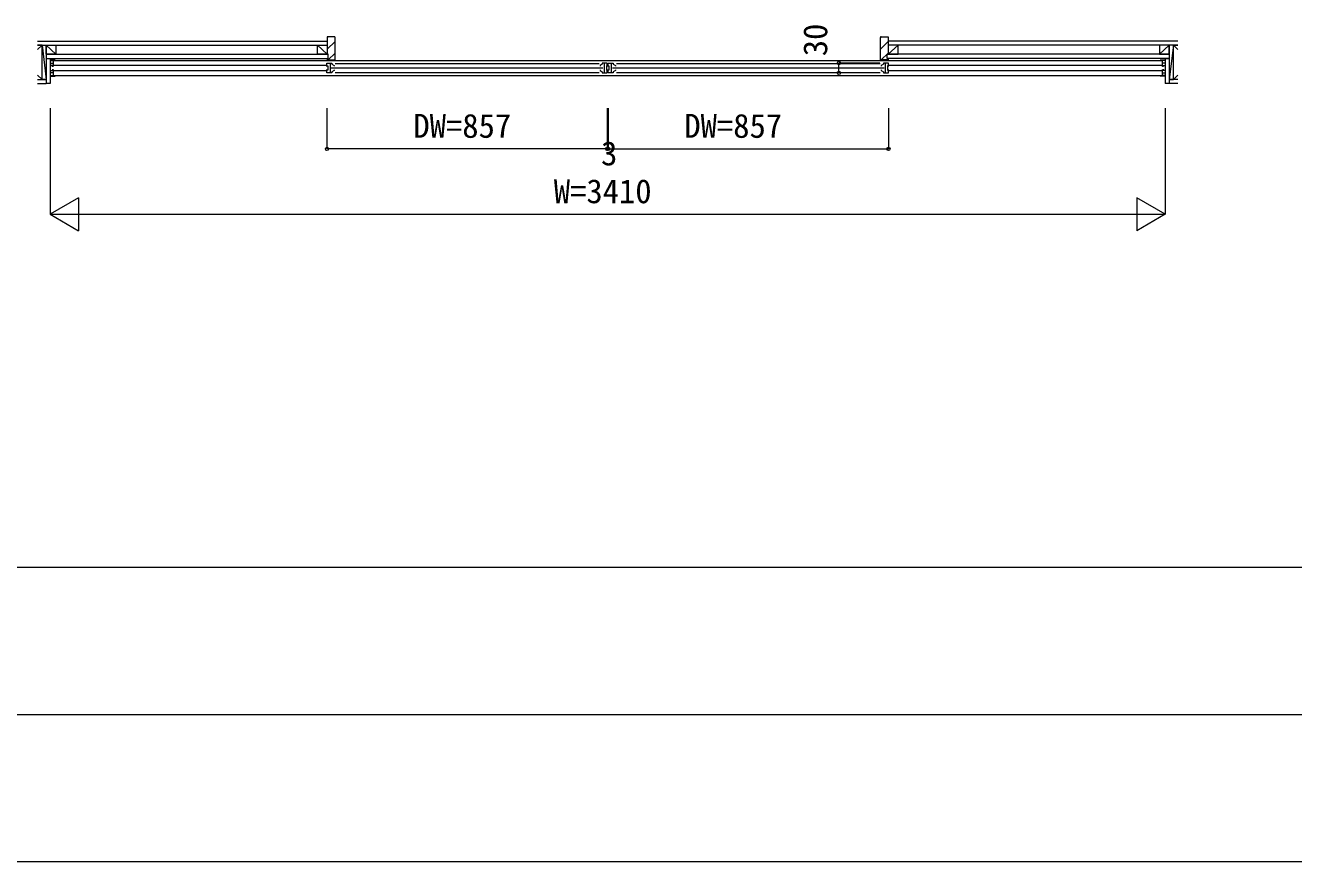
# Model space of a CAD drawing. Units: millimetres, scale not verified. Extents: x -21026 to 6475, y -14850 to 5150.
# Drawn here: x -15206 to -11327, y -2750 to -193 of the extents above; entities that cross this region are included whole.
import ezdxf
from ezdxf.enums import TextEntityAlignment as Align

# ---------------------------------------------------------------- set-up
doc = ezdxf.new("R2010")
doc.units = ezdxf.units.MM
doc.header["$LTSCALE"] = 50
for name, color, linetype, lineweight in [('0-1_YKK_F1', 7, 'Continuous', 9), ('0-2_YKK_N1', 2, 'Continuous', 9), ('0-3_YKK_Z1', 7, 'Continuous', 9), ('0-5_YKK_B1', 4, 'Continuous', 9), ('0-7_YKK_B2', 5, 'Continuous', 9)]:
    doc.layers.add(name, color=color, linetype=linetype, lineweight=lineweight)
doc.styles.add('ＭＳ ゴシック', font='')
doc.styles.get('ＭＳ ゴシック').set_extended_font_data('MS Gothic')

msp = doc.modelspace()

# ---------------------------------------------------------------- linework, layer by layer
at = {"layer": '0-1_YKK_F1'}
for p, q in [((-21025, -1850), (5975, -1850)), ((-21025, -2300), (5975, -2300)), ((-21025, -2750), (5975, -2750))]:
    msp.add_line(p, q, dxfattribs=at)
at = {"layer": '0-2_YKK_N1'}
for p, q in [((-12593, -308), (-12718, -308)), ((-15130, -445.5), (-15130, -770.5)), ((-14283.5, -445.5), (-14283.5, -570.5)), ((-13426.5, -445.5), (-13426.5, -570.5)), ((-13423.5, -445.5), (-13423.5, -570.5)), ((-12566.5, -445.5), (-12566.5, -570.5)), ((-13426.5, -570.5), (-14283.5, -570.5)), ((-13426.5, -570.5), (-13423.5, -570.5)), ((-13423.5, -570.5), (-12566.5, -570.5)), ((-15043.4, -720.5), (-15043.4, -820.5)), ((-11806.6, -720.5), (-11806.6, -820.5)), ((-15130, -770.5), (-11720, -770.5)), ((-11720, -770.5), (-11806.6, -820.5))]:
    msp.add_line(p, q, dxfattribs=at)
for points in [[(-12593, -338), (-12718, -338), (-12718, -308)], [(-11720, -445.5), (-11720, -770.5), (-11806.6, -720.5)], [(-15043.4, -720.5), (-15130, -770.5), (-15043.4, -820.5)]]:
    msp.add_lwpolyline(points, dxfattribs=at)
for centre in [(-12718, -308), (-12718, -338), (-14283.5, -570.5), (-13426.5, -570.5), (-13423.5, -570.5), (-12566.5, -570.5)]:
    msp.add_circle(centre, 5, dxfattribs=at)
at = {"layer": '0-3_YKK_Z1'}
for p, q in [((-15168.48, -240.5), (-14283, -240.5)), ((-15168.48, -253), (-14283, -253)), ((-15155, -253), (-15168.48, -266.48)), ((-15155, -253), (-15168.48, -253)), ((-15155, -253), (-15142.5, -253)), ((-15155, -358), (-15155, -253)), ((-15155, -358), (-15155, -253)), ((-15142.5, -253), (-15142.5, -370.5)), ((-15142.5, -253), (-15112.5, -253)), ((-15112.5, -253), (-15112.5, -281)), ((-14313, -253), (-14283, -253)), ((-14283, -253), (-14283, -281)), ((-11681.52, -240.5), (-12567, -240.5)), ((-11681.52, -253), (-12567, -253)), ((-12567, -253), (-12567, -281)), ((-12537, -253), (-12567, -253)), ((-11737.5, -253), (-11737.5, -281)), ((-11707.5, -253), (-11737.5, -253)), ((-11707.5, -253), (-11707.5, -370.5)), ((-11695, -253), (-11707.5, -253)), ((-11695, -253), (-11681.52, -266.48)), ((-11695, -253), (-11681.52, -253)), ((-11695, -358), (-11695, -253)), ((-15142.5, -281), (-14280, -281)), ((-15142.5, -293.5), (-14280, -293.5)), ((-15142.5, -293.5), (-15142.5, -370.5)), ((-11707.5, -281), (-12570, -281)), ((-11707.5, -293.5), (-12570, -293.5)), ((-11720, -293.5), (-11720, -370.5)), ((-15168.48, -344.52), (-15155, -358)), ((-11681.52, -344.52), (-11695, -358)), ((-15168.48, -358), (-15142.5, -358)), ((-15168.48, -358), (-15155, -358)), ((-15168.48, -370.5), (-15142.5, -370.5)), ((-15130, -370.5), (-15142.5, -370.5)), ((-11707.5, -370.5), (-11720, -370.5)), ((-11681.52, -358), (-11707.5, -358)), ((-11681.52, -370.5), (-11707.5, -370.5)), ((-11681.52, -358), (-11695, -358))]:
    msp.add_line(p, q, dxfattribs=at)
for points in [[(-15155, -253), (-15142.5, -358), (-15155, -358)], [(-15142.5, -293.5), (-15130, -293.5), (-15130, -370.5)], [(-11720, -293.5), (-11707.5, -293.5), (-11707.5, -370.5)]]:
    msp.add_lwpolyline(points, dxfattribs=at)
for points in [[(-15142.5, -281), (-15142.5, -253), (-15112.5, -281)], [(-14313, -281), (-14313, -253), (-14283, -281)], [(-12537, -281), (-12537, -253), (-12567, -281)], [(-11707.5, -281), (-11707.5, -253), (-11737.5, -281)], [(-11695, -358), (-11695, -253), (-11707.5, -358)]]:
    msp.add_lwpolyline(points, close=True, dxfattribs=at)
at = {"layer": '0-5_YKK_B1'}
for p, q in [((-15130, -298.5), (-15130, -308.4)), ((-15115, -298.5), (-15130, -298.5)), ((-15130, -308.4), (-15121, -308.4)), ((-15128.7, -300.5), (-15121, -300.5)), ((-15121, -300), (-15121, -318)), ((-15120, -300.5), (-11730, -300.5)), ((-14283.5, -308), (-14268.5, -308)), ((-14283.5, -318), (-14283.5, -308)), ((-14274, -308), (-14274, -338)), ((-14268.5, -308), (-14268.5, -311)), ((-14258.5, -309.5), (-13451.5, -309.5)), ((-13426.5, -308), (-13441.5, -308)), ((-13436, -308), (-13436, -338)), ((-13426.5, -318), (-13426.5, -308)), ((-13423.5, -308), (-13408.5, -308)), ((-13423.5, -318), (-13423.5, -308)), ((-13414, -308), (-13414, -338)), ((-13408.5, -308), (-13408.5, -311)), ((-13398.5, -309.5), (-12591.5, -309.5)), ((-12566.5, -308), (-12581.5, -308)), ((-12576, -308), (-12576, -338)), ((-12566.5, -318), (-12566.5, -308)), ((-11735, -298.5), (-11720, -298.5)), ((-11729, -300), (-11729, -318)), ((-11721.3, -300.5), (-11729, -300.5)), ((-11720, -308.4), (-11729, -308.4)), ((-11720, -298.5), (-11720, -308.4)), ((-15130, -315.55), (-15130, -330.45)), ((-15121, -315.55), (-15130, -315.55)), ((-15130, -330.45), (-15121, -330.45)), ((-15130, -337.6), (-15130, -347.5)), ((-15121, -337.6), (-15130, -337.6)), ((-15130, -347.5), (-15115, -347.5)), ((-15128.7, -345.5), (-15121, -345.5)), ((-15123.4, -319.25), (-15123.4, -315.55)), ((-15123.4, -326.75), (-15123.4, -330.45)), ((-15121, -328), (-15121, -346)), ((-15120, -314.5), (-14283.7, -314.5)), ((-14283.7, -331.5), (-15120, -331.5)), ((-15120, -345.5), (-11730, -345.5)), ((-14283.5, -316.75), (-14281.1, -316.75)), ((-14283.5, -338), (-14283.5, -328)), ((-14281.1, -329.25), (-14283.5, -329.25)), ((-14268.5, -338), (-14283.5, -338)), ((-14281.1, -316.75), (-14281.1, -329.25)), ((-14270.5, -323), (-13439.5, -323)), ((-14268.5, -311), (-14261.5, -315.8)), ((-14261.5, -330.2), (-14268.5, -335)), ((-14268.5, -335), (-14268.5, -338)), ((-14261.5, -315.8), (-14261.5, -317.5)), ((-14261.5, -328.5), (-14261.5, -330.2)), ((-14258.5, -336.5), (-13451.5, -336.5)), ((-13441.5, -338), (-13426.5, -338)), ((-13426.5, -316.75), (-13428.9, -316.75)), ((-13428.9, -316.75), (-13428.9, -329.25)), ((-13428.9, -329.25), (-13426.5, -329.25)), ((-13426.5, -338), (-13426.5, -328)), ((-13423.5, -316.75), (-13421.1, -316.75)), ((-13423.5, -338), (-13423.5, -328)), ((-13421.1, -329.25), (-13423.5, -329.25)), ((-13408.5, -338), (-13423.5, -338)), ((-13421.1, -316.75), (-13421.1, -329.25)), ((-13410.5, -323), (-12579.5, -323)), ((-13408.5, -311), (-13401.5, -315.8)), ((-13401.5, -330.2), (-13408.5, -335)), ((-13408.5, -335), (-13408.5, -338)), ((-13401.5, -315.8), (-13401.5, -317.5)), ((-13401.5, -328.5), (-13401.5, -330.2)), ((-13398.5, -336.5), (-12591.5, -336.5)), ((-12581.5, -338), (-12566.5, -338)), ((-12566.5, -316.75), (-12568.9, -316.75)), ((-12568.9, -316.75), (-12568.9, -329.25)), ((-12568.9, -329.25), (-12566.5, -329.25)), ((-12566.5, -338), (-12566.5, -328)), ((-12566.3, -314.5), (-11730, -314.5)), ((-11730, -331.5), (-12566.3, -331.5)), ((-11720, -347.5), (-11735, -347.5)), ((-11729, -315.55), (-11720, -315.55)), ((-11729, -328), (-11729, -346)), ((-11720, -330.45), (-11729, -330.45)), ((-11729, -337.6), (-11720, -337.6)), ((-11721.3, -345.5), (-11729, -345.5)), ((-11726.6, -319.25), (-11726.6, -315.55)), ((-11726.6, -326.75), (-11726.6, -330.45)), ((-11720, -315.55), (-11720, -330.45)), ((-11720, -337.6), (-11720, -347.5))]:
    msp.add_line(p, q, dxfattribs=at)
for points in [[(-13441.5, -308), (-13441.5, -311), (-13448.5, -315.8), (-13448.5, -317.5)], [(-12581.5, -308), (-12581.5, -311), (-12588.5, -315.8), (-12588.5, -317.5)], [(-13448.5, -328.5), (-13448.5, -330.2), (-13441.5, -335), (-13441.5, -338)], [(-12588.5, -328.5), (-12588.5, -330.2), (-12581.5, -335), (-12581.5, -338)]]:
    msp.add_lwpolyline(points, dxfattribs=at)
at = {"layer": '0-7_YKK_B2'}
for p, q in [((-14283, -227.5), (-14283, -280.5)), ((-14261, -227.5), (-14283, -227.5)), ((-14283, -230.55), (-14279.95, -227.5)), ((-14259, -298.5), (-14259, -229.5)), ((-12591, -230.54), (-12587.96, -227.5)), ((-12591, -298.5), (-12591, -229.5)), ((-12589, -227.5), (-12567, -227.5)), ((-12567, -227.5), (-12567, -280.5)), ((-14283, -265.9), (-14259, -241.9)), ((-12591, -265.89), (-12567, -241.89)), ((-14280, -280.5), (-14283, -280.5)), ((-14283, -294.22), (-14282.28, -293.5)), ((-14283, -293.5), (-14280, -293.5)), ((-14280.24, -298.5), (-14259, -277.26)), ((-14280, -293.5), (-14280, -280.5)), ((-14259.03, -298.5), (-14259, -298.47)), ((-12588.25, -298.5), (-12567, -277.25)), ((-12570, -280.5), (-12567, -280.5)), ((-12570, -293.5), (-12570, -280.5)), ((-12567, -293.5), (-12570, -293.5)), ((-12567.04, -298.5), (-12567, -298.46))]:
    msp.add_line(p, q, dxfattribs=at)
for points in [[(-14283, -293.5), (-14283, -298.5), (-14259, -298.5)], [(-12567, -293.5), (-12567, -298.5), (-12591, -298.5)]]:
    msp.add_lwpolyline(points, dxfattribs=at)
for centre, start, end in [((-14261, -229.5), 0, 90), ((-12589, -229.5), 90, 180)]:
    msp.add_arc(centre, 2, start, end, dxfattribs=at)

# ---------------------------------------------------------------- texts
at = {"layer": '0-2_YKK_N1', "color": 4, "style": 'ＭＳ ゴシック'}
msp.add_text('30', height=73.31, rotation=90, dxfattribs=at).set_placement((-12731.51, -287.12), align=Align.BOTTOM_LEFT)
for s, p in [('DW=857', (-14019.3, -558.5)), ('DW=857', (-13190.7, -558.5)), ('3', (-13445.31, -642.8)), ('W=3410', (-13589.88, -758.5))]:
    msp.add_text(s, height=73.31, dxfattribs=at).set_placement(p, align=Align.BOTTOM_LEFT)

doc.saveas('drawing.dxf')
